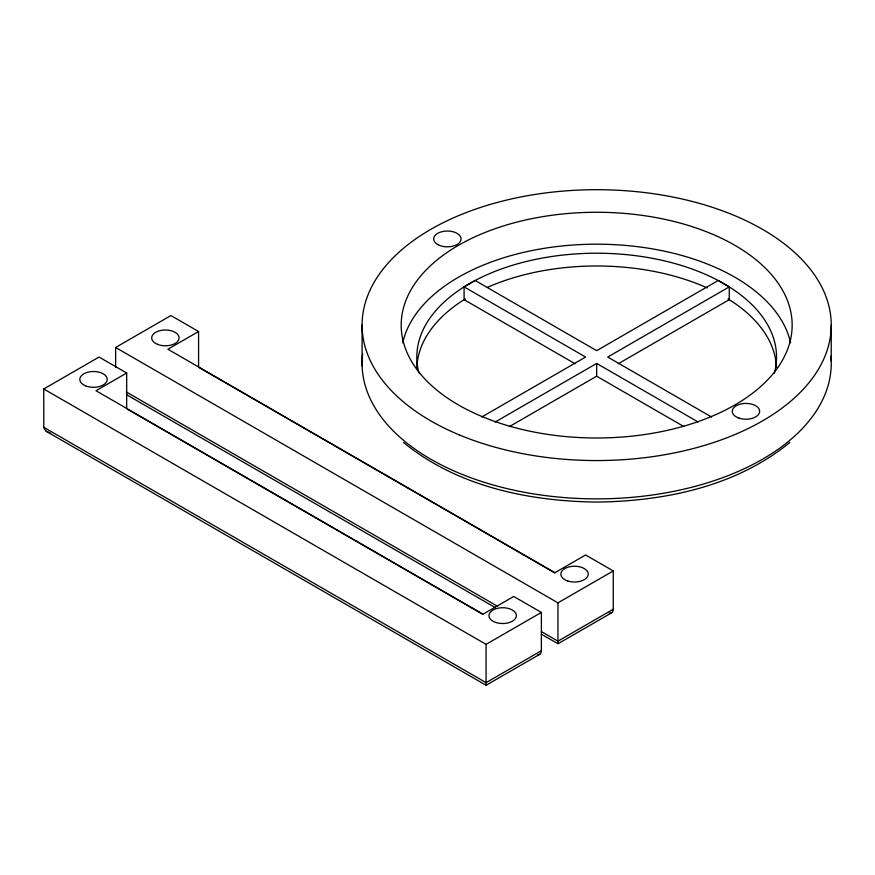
<?xml version="1.0" encoding="UTF-8"?>
<svg xmlns="http://www.w3.org/2000/svg" width="875" height="875" viewBox="0 0 875 875"><rect width="100%" height="100%" fill="white"/><g stroke="black" fill="none" stroke-linecap="round" stroke-linejoin="round"><path stroke-width="1.31" d="M831.206 360.959L831.25 325.128M789.808 442.466C736.192 486.489 664.573 501.277 596.663 502.064C528.763 501.277 457.144 486.489 403.528 442.466M574.995 363.694L464.089 299.666L464.089 286.891L475.147 280.503L596.663 350.667L718.189 280.503L729.247 286.891L729.247 299.666L618.341 363.694M464.089 299.666L465.084 299.031M50.739 433.223L45.927 431.08L43.794 427.864L43.75 388.97L99.039 357.055L126.689 373.013L126.689 408.767M115.631 367.292L115.631 347.473L170.92 315.558L198.57 331.516L198.57 367.27L554.837 572.961M126.689 373.013L95.998 390.731L483.044 614.184L513.734 596.466L541.373 612.434L541.373 650.738A7.82 4.517 60 0 1 537.884 654.653M198.57 331.516L167.88 349.234L554.925 572.688L585.605 554.969L613.255 570.927L613.255 609.241A7.82 4.517 60 0 1 609.252 613.069M481.786 416.992L585.605 357.055L464.089 286.891M495.206 422.012L596.663 363.442L698.13 422.012M729.247 286.891L607.72 357.055L711.55 416.992M509.359 426.617L596.663 376.206L683.977 426.617M43.75 388.97L486.084 644.35L541.373 612.434M115.631 347.473L557.966 602.853L613.255 570.927M541.373 650.738L486.084 682.664L43.75 427.284M613.255 609.241L557.966 641.167L541.406 631.597M539.755 654.314L486.084 685.267L46.298 431.364M611.636 612.817L557.966 643.77L541.439 634.233M126.273 391.923L497.645 606.342M126.405 394.614L495.425 607.688M127.87 409.445L482.956 614.458M728.241 299.031L729.247 299.666M362.086 325.128L362.119 365.914M596.663 363.442L596.663 376.206M557.966 602.853L557.966 643.595M486.084 644.35L486.084 685.092M469.492 283.631L469.492 284.43M830.911 356.191A234.587 135.439 0 0 1 594.573 498.87A234.587 135.439 0 0 1 362.677 353.773M402.741 342.836A195.486 112.864 0 0 1 596.663 244.191A195.486 112.864 0 0 1 790.595 342.836M416.839 368.484A179.845 103.83 0 0 1 465.008 299.086M487.375 287.361A179.845 103.83 0 0 1 707.164 287.897M728.328 299.086A179.845 103.83 0 0 1 776.453 367.139M418.972 373.078A179.845 103.83 0 0 1 596.663 253.214A179.845 103.83 0 0 1 774.364 373.078M157.358 344.291A13.683 7.897 0 0 0 179.003 338.713A13.683 7.897 0 0 0 159.808 330.684A13.683 7.897 0 0 0 157.358 344.291M567.711 580.967A13.683 7.897 0 0 0 588.23 574.12A13.683 7.897 0 0 0 567.711 567.284A13.683 7.897 0 0 0 567.711 580.967M85.487 385.798A13.683 7.897 0 0 0 107.122 380.209A13.683 7.897 0 0 0 87.927 372.181A13.683 7.897 0 0 0 85.487 385.798M495.83 622.464A13.683 7.897 0 0 0 516.359 615.628A13.683 7.897 0 0 0 495.83 608.781A13.683 7.897 0 0 0 495.83 622.464M459.025 434.798A234.587 135.439 0 0 0 829.992 339.117A234.587 135.439 0 0 0 500.981 201.469A234.587 135.439 0 0 0 459.025 434.798M481.961 416.522A195.486 112.864 0 0 0 791.109 336.788A195.486 112.864 0 0 0 516.928 222.086A195.486 112.864 0 0 0 481.961 416.522M739.112 418.162A13.683 7.897 0 0 0 759.642 411.316A13.683 7.897 0 0 0 739.112 404.48A13.683 7.897 0 0 0 739.112 418.162M439.348 245.339A13.683 7.897 0 0 0 460.994 239.75A13.683 7.897 0 0 0 441.798 231.722A13.683 7.897 0 0 0 439.348 245.339"/></g></svg>
